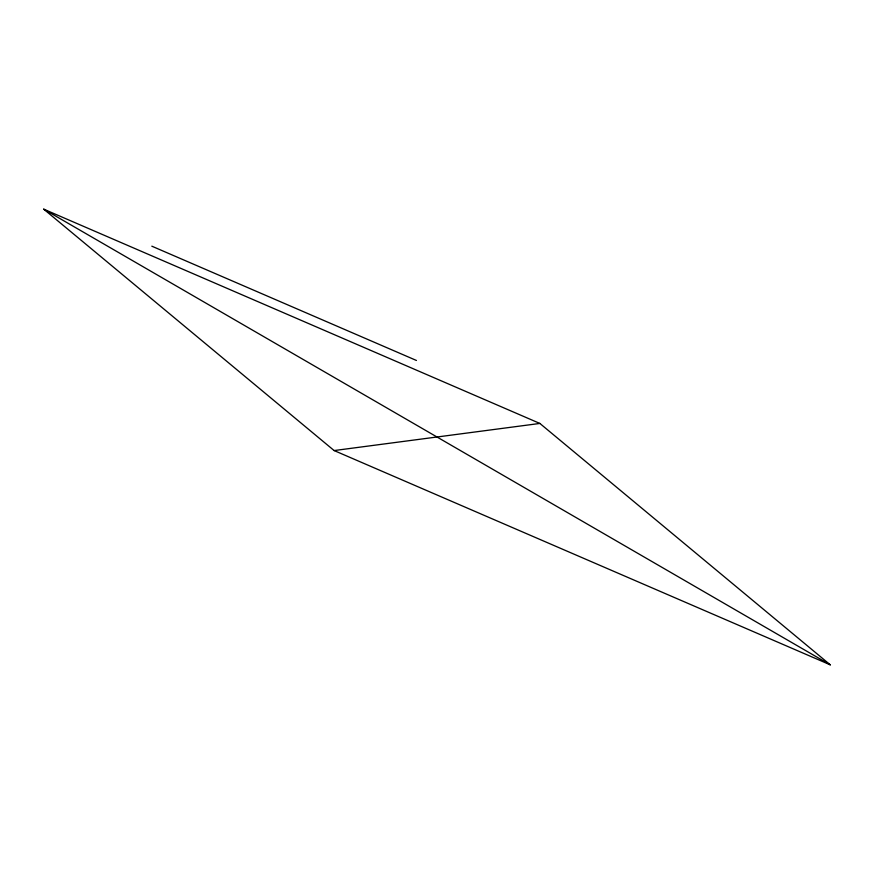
<?xml version="1.0" encoding="UTF-8"?>
<svg xmlns="http://www.w3.org/2000/svg" width="874" height="874" viewBox="0 0 874 874"><rect width="100%" height="100%" fill="white"/><g stroke="black" fill="none" stroke-linecap="round" stroke-linejoin="round"><path stroke-width="1.31" d="M334.13 450.558L539.87 423.442L830.3 664.852L334.13 450.558L43.7 209.148L539.87 423.442M151.814 246.173L416.439 360.47M43.7 209.148L830.3 664.852"/></g></svg>
